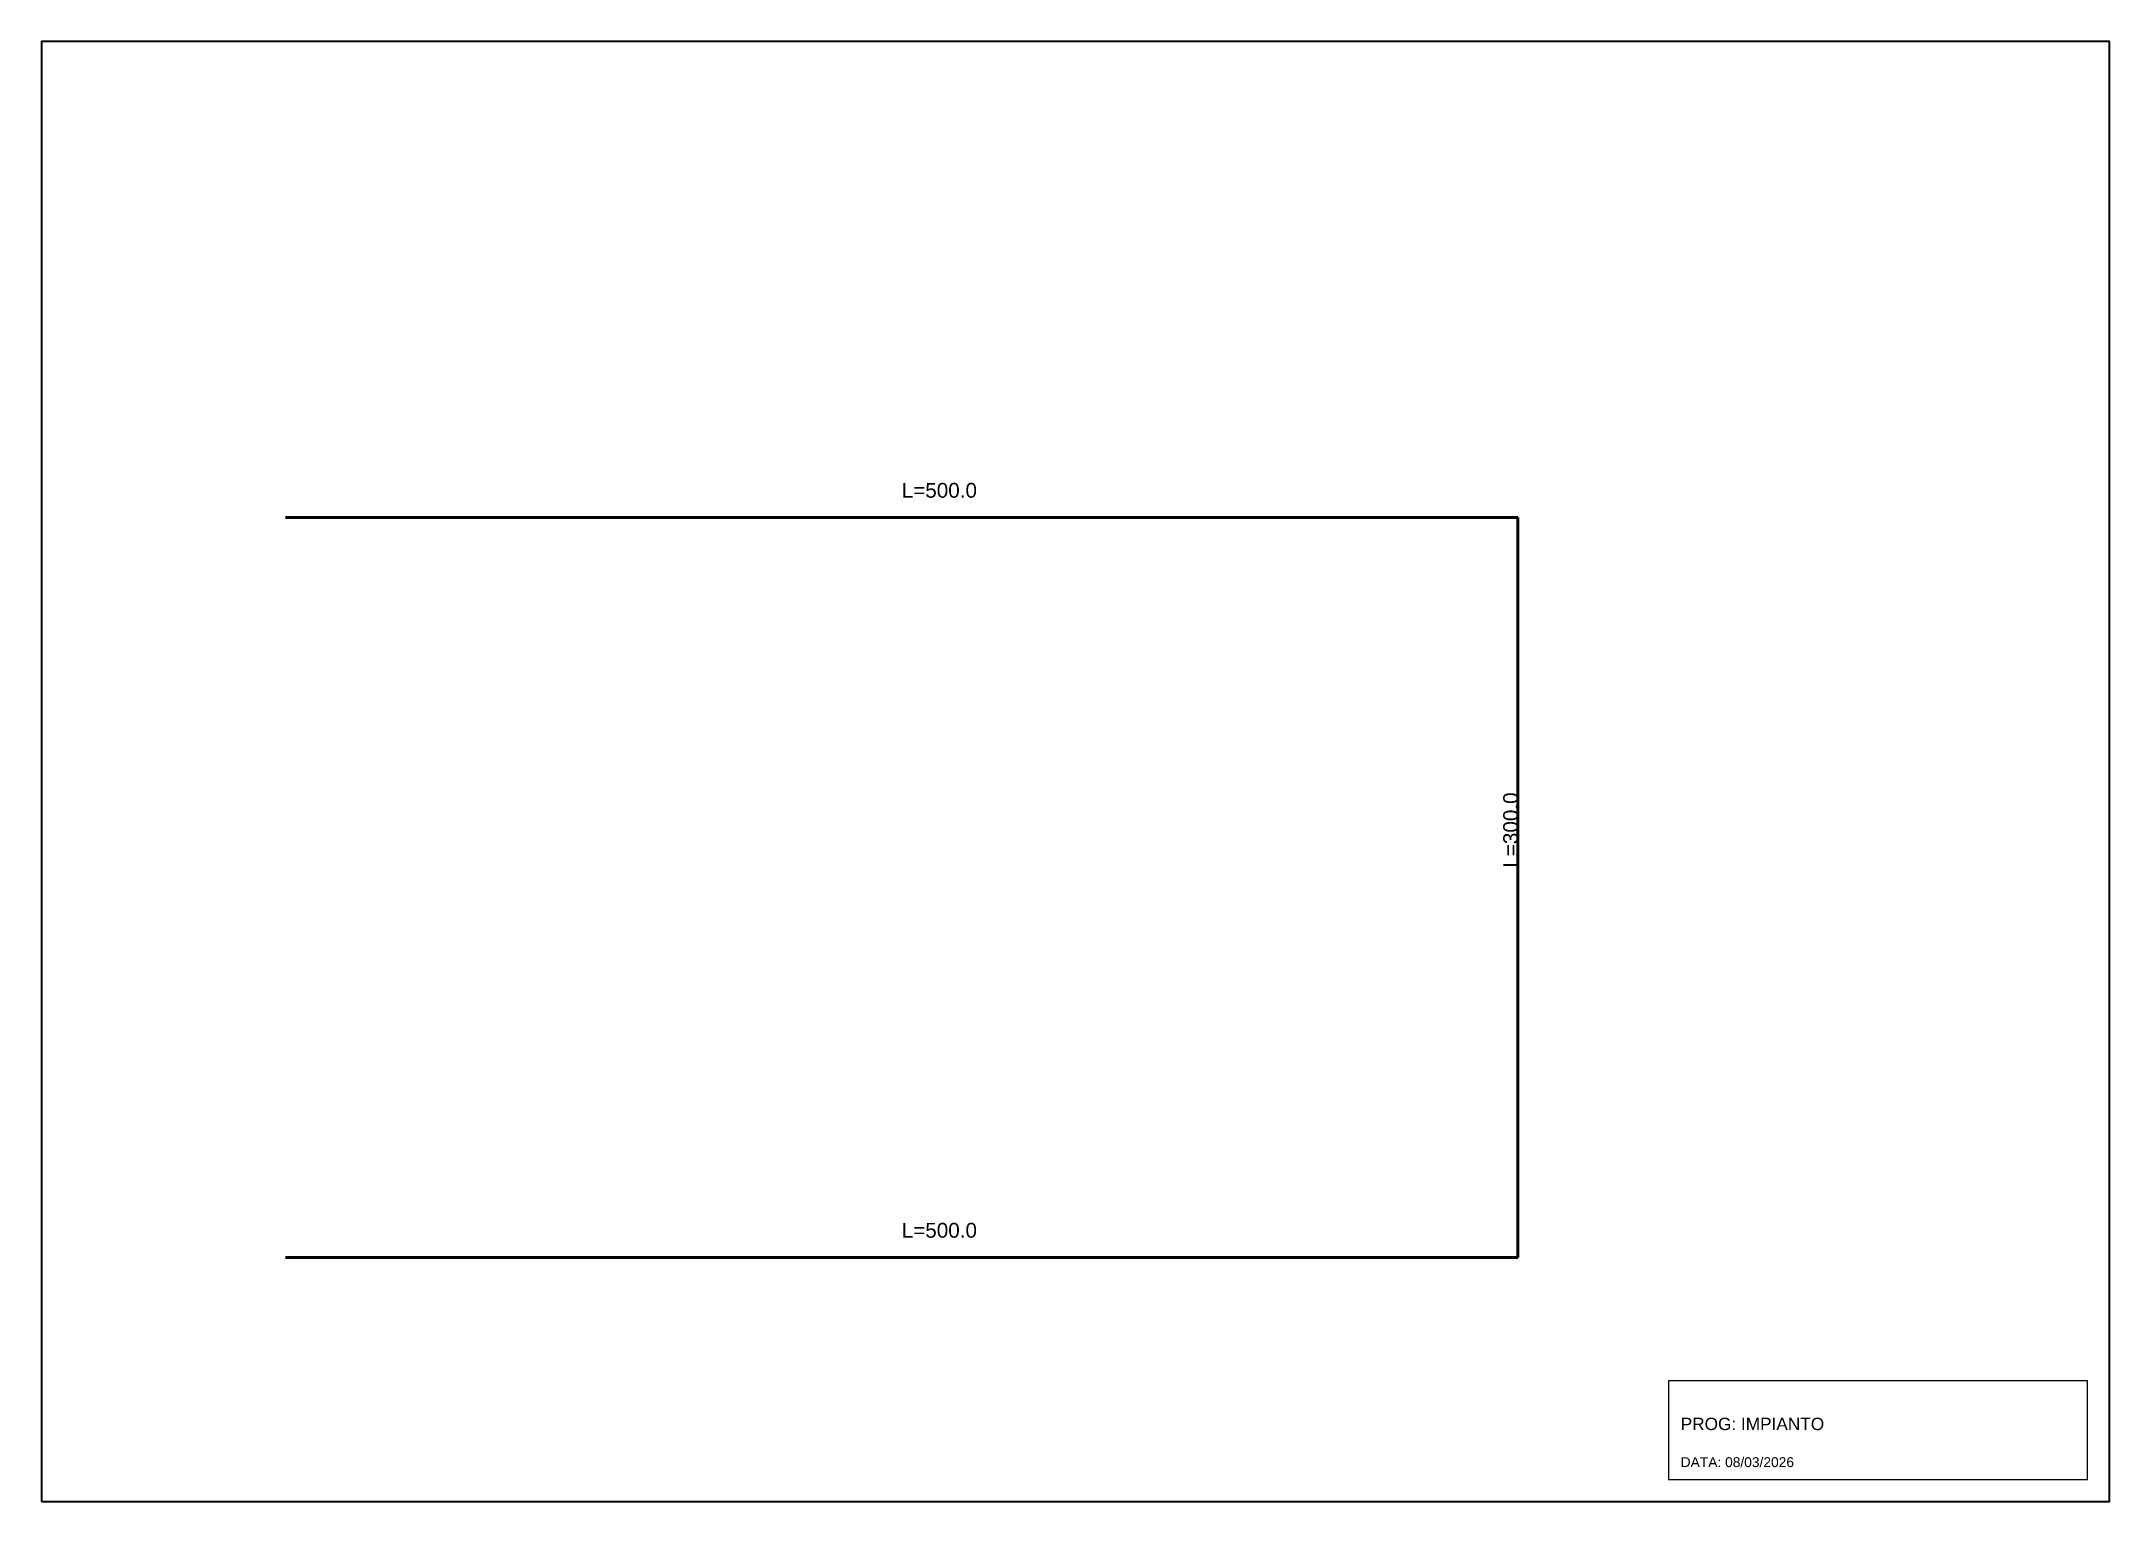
# Model space of a CAD drawing. Header units: metres. Extents: x 1 to 840, y 1 to 593.
import ezdxf

# ---------------------------------------------------------------- set-up
doc = ezdxf.new("R2010")
doc.units = ezdxf.units.M
for name, color, linetype, lineweight in [('CARTIGLIO', 4, 'Continuous', 20), ('QUOTE', 3, 'Continuous', 25), ('SQUADRATURA', 7, 'Continuous', 35), ('TUBAZIONE', 1, 'Continuous', 50)]:
    doc.layers.add(name, color=color, linetype=linetype, lineweight=lineweight)
doc.styles.add('CAD_STYLE', font='arial.ttf')

msp = doc.modelspace()

# ---------------------------------------------------------------- linework, layer by layer
at = {"layer": 'CARTIGLIO'}
msp.add_lwpolyline([(661, 10), (831, 10), (831, 50), (661, 50), (661, 10)], dxfattribs=at)
at = {"layer": 'SQUADRATURA'}
msp.add_lwpolyline([(1, 1), (840, 1), (840, 593), (1, 593), (1, 1)], dxfattribs=at)
at = {"layer": 'TUBAZIONE'}
for p, q in [((600, 400), (100, 400)), ((600, 100), (600, 400)), ((100, 100), (600, 100))]:
    msp.add_line(p, q, dxfattribs=at)

# ---------------------------------------------------------------- texts
at = {"layer": 'CARTIGLIO', "style": 'CAD_STYLE'}
for s, height, p in [('PROG: IMPIANTO', 5, (666, 30)), ('DATA: 08/03/2026', 4, (666, 15))]:
    msp.add_text(s, height=height, dxfattribs=at).set_placement(p)
at = {"layer": 'QUOTE', "style": 'CAD_STYLE'}
for p in [(350, 408), (350, 108)]:
    msp.add_text('L=500.0', height=6, dxfattribs=at).set_placement(p)
msp.add_text('L=300.0', height=6, rotation=90, dxfattribs=at).set_placement((600, 258))

doc.saveas('drawing.dxf')
